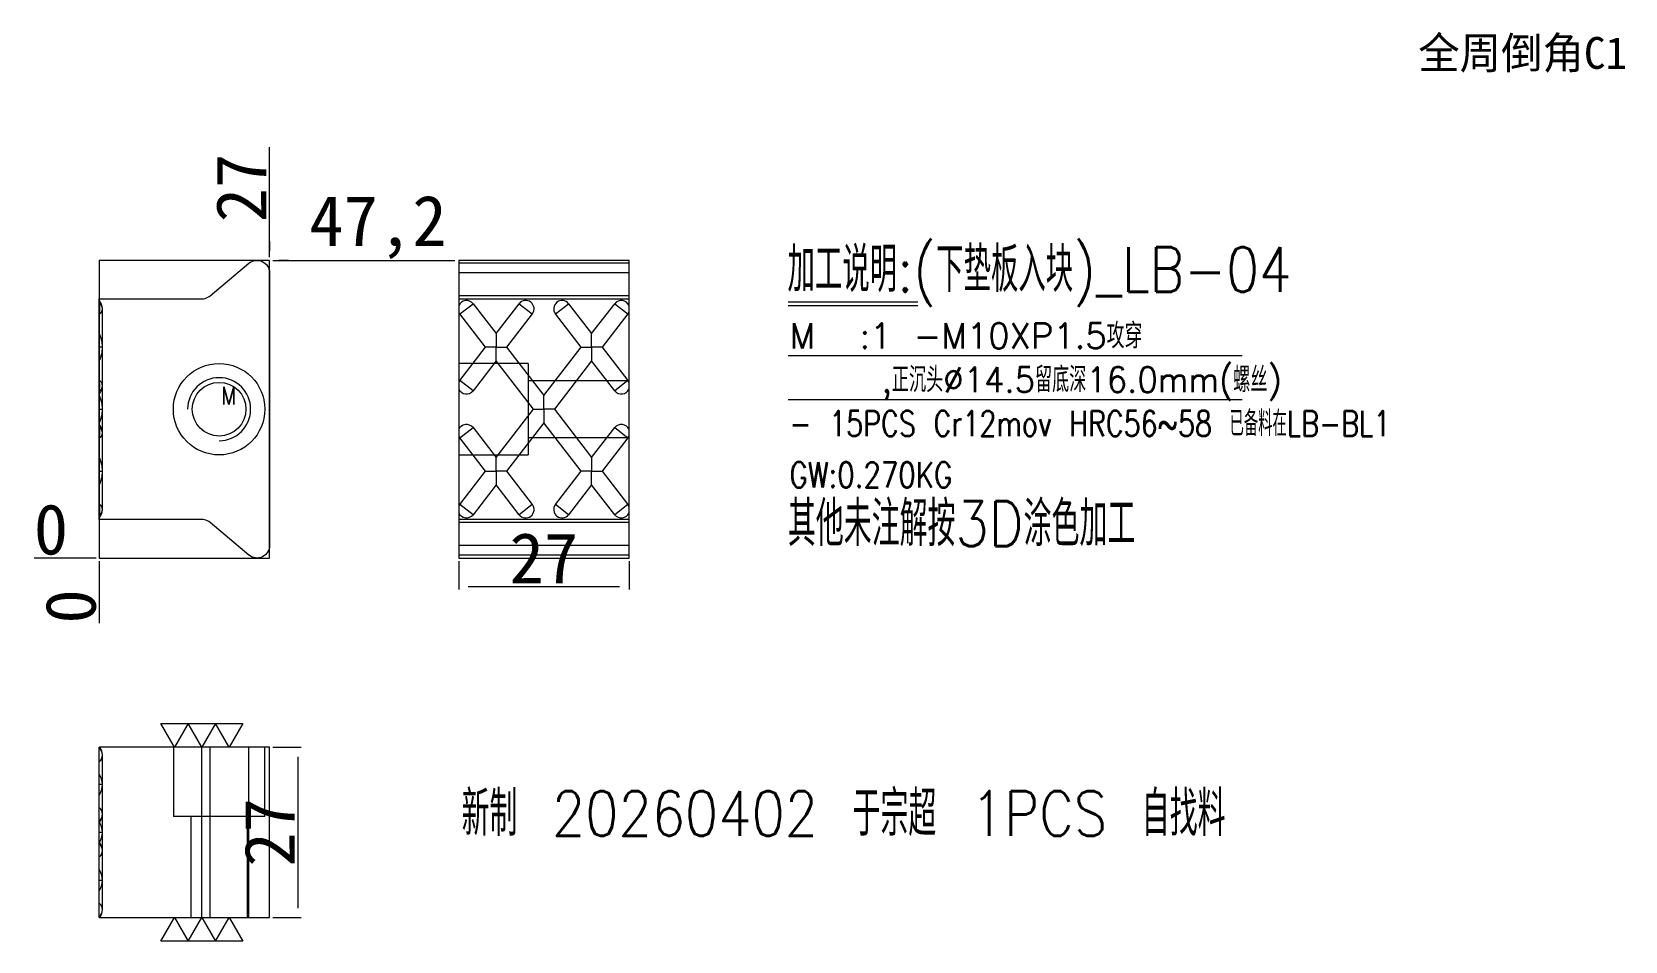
# Model space of a CAD drawing. Header units: millimetres. Extents: x 12321 to 12574, y 37476 to 37620.
import ezdxf
from ezdxf.enums import TextEntityAlignment as Align

# ---------------------------------------------------------------- set-up
doc = ezdxf.new("R2010")
doc.units = ezdxf.units.MM
doc.linetypes.add('DASHED', pattern=[0])
doc.layers.add('dim', color=4, linetype='Continuous')
doc.layers.add('LB', color=7, linetype='Continuous')
doc.styles.add('_PUG_ERP', font='txt')
doc.styles.add('chinesef_fs', font='txt.shx', dxfattribs={"bigfont": 'gbcbig.shx'})
doc.dimstyles.new('_PUG_ERP', dxfattribs={"dimtxt": 8, "dimasz": 1.5, "dimexe": 0.5, "dimexo": 0.5, "dimgap": 0.5, "dimtad": 1, "dimtxsty": '_PUG_ERP', "dimblk": 'CLOSEDBLANK', "dimcen": 0, "dimclrd": 4, "dimclre": 4, "dimclrt": 3, "dimazin": 3, "dimtfac": 1, "dimtmove": 0, "dimatfit": 3, "dimldrblk": 'CLOSEDBLANK', "dimlwd": 9, "dimlwe": 9})

# ---------------------------------------------------------------- blocks, each defined once
blk = doc.blocks.new('*D733')
at = {"layer": 'Defpoints', "color": 0}
for p in [(12359.14, 37583.46), (12363.64, 37583.46), (12332.14, 37536.26)]:
    blk.add_point(p, dxfattribs=at)
at = {"layer": 'dim', "color": 4, "lineweight": 9}
for p, q in [((12359.64, 37583.46), (12362.14, 37583.46)), ((12362.14, 37583.46), (12360.64, 37583.46)), ((12360.64, 37583.46), (12388.53, 37583.46))]:
    blk.add_line(p, q, dxfattribs=at)
at = {"layer": 'dim', "color": 3, "lineweight": 13, "insert": (12376.34, 37588.72), "char_height": 8, "attachment_point": 5, "style": '_PUG_ERP'}
blk.add_mtext('47,2', dxfattribs=at)
blk = doc.blocks.new('_ClosedBlank')
blk = doc.blocks.new('*D734')
at = {"layer": 'Defpoints', "color": 0}
for p in [(12327.64, 37536.26), (12332.14, 37536.26), (12332.14, 37536.26)]:
    blk.add_point(p, dxfattribs=at)
at = {"layer": 'dim', "color": 4, "lineweight": 9}
blk.add_line((12331.64, 37536.26), (12321.81, 37536.26), dxfattribs=at)
at = {"layer": 'dim', "color": 3, "lineweight": 13, "insert": (12324.48, 37540.76), "char_height": 8, "attachment_point": 5, "style": '_PUG_ERP'}
blk.add_mtext('0', dxfattribs=at)
blk = doc.blocks.new('*D735')
at = {"layer": 'Defpoints', "color": 0}
for p in [(12332.14, 37536.26), (12332.14, 37536.26), (12332.14, 37531.76)]:
    blk.add_point(p, dxfattribs=at)
at = {"layer": 'dim', "color": 4, "lineweight": 9}
blk.add_line((12332.14, 37535.76), (12332.14, 37525.93), dxfattribs=at)
at = {"layer": 'dim', "color": 3, "lineweight": 13, "insert": (12327.64, 37528.59), "char_height": 8, "attachment_point": 5, "rotation": 90, "style": '_PUG_ERP'}
blk.add_mtext('0', dxfattribs=at)
blk = doc.blocks.new('*D736')
at = {"layer": 'Defpoints', "color": 0}
for p in [(12359.14, 37587.96), (12359.14, 37583.46), (12332.14, 37536.26)]:
    blk.add_point(p, dxfattribs=at)
at = {"layer": 'dim', "color": 4, "lineweight": 9}
for p, q in [((12359.14, 37584.96), (12359.14, 37601.41)), ((12359.14, 37583.96), (12359.14, 37586.46)), ((12359.14, 37586.46), (12359.14, 37584.96))]:
    blk.add_line(p, q, dxfattribs=at)
at = {"layer": 'dim', "color": 3, "lineweight": 13, "insert": (12354.64, 37594.94), "char_height": 8, "attachment_point": 5, "rotation": 90, "style": '_PUG_ERP'}
blk.add_mtext('27', dxfattribs=at)
blk = doc.blocks.new('*D737')
at = {"layer": 'Defpoints', "color": 0}
for p in [(12359.14, 37506.26), (12359.14, 37479.26), (12363.64, 37479.26)]:
    blk.add_point(p, dxfattribs=at)
at = {"layer": 'dim', "color": 4, "lineweight": 9}
for p, q in [((12359.64, 37506.26), (12364.14, 37506.26)), ((12363.64, 37504.76), (12363.64, 37480.76)), ((12359.64, 37479.26), (12364.14, 37479.26))]:
    blk.add_line(p, q, dxfattribs=at)
at = {"layer": 'dim', "color": 3, "lineweight": 13, "insert": (12359.14, 37492.76), "char_height": 8, "attachment_point": 5, "rotation": 90, "style": '_PUG_ERP'}
blk.add_mtext('27', dxfattribs=at)
blk = doc.blocks.new('*D738')
at = {"layer": 'Defpoints', "color": 0}
for p in [(12389.15, 37536.26), (12416.15, 37536.26), (12416.15, 37531.76)]:
    blk.add_point(p, dxfattribs=at)
at = {"layer": 'dim', "color": 4, "lineweight": 9}
for p, q in [((12389.15, 37535.76), (12389.15, 37531.26)), ((12416.15, 37535.76), (12416.15, 37531.26)), ((12390.65, 37531.76), (12414.65, 37531.76))]:
    blk.add_line(p, q, dxfattribs=at)
at = {"layer": 'dim', "color": 3, "lineweight": 13, "insert": (12402.65, 37536.26), "char_height": 8, "attachment_point": 5, "style": '_PUG_ERP'}
blk.add_mtext('27', dxfattribs=at)

msp = doc.modelspace()

# ---------------------------------------------------------------- linework, layer by layer
at = {"layer": 'dim', "color": 8, "linetype": 'Continuous', "lineweight": 18}
for p, q in [((12441.378, 37576.913), (12461.954, 37576.913)), ((12441.378, 37576.317), (12461.954, 37576.317)), ((12441.378, 37568.37), (12513.402, 37568.37)), ((12441.378, 37561.416), (12513.402, 37561.416))]:
    msp.add_line(p, q, dxfattribs=at)
at = {"layer": 'dim', "color": 252, "linetype": 'DASHED', "lineweight": 13, "ltscale": 0.5}
msp.add_lwpolyline([(12332.145, 37536.26), (12359.145, 37536.26), (12359.145, 37583.462), (12332.145, 37583.462)], close=True, dxfattribs=at)
at = {"layer": 'dim', "color": 1, "lineweight": 13}
msp.add_lwpolyline([(12359.145, 37581.462), (12359.145, 37538.261, -0.6301503), (12355.888, 37536.703), (12355.858, 37536.728), (12349.702, 37541.893, 0.1256527), (12348.81, 37542.322, 0.0495524), (12348.417, 37542.361), (12332.145, 37542.361), (12332.145, 37577.361), (12348.417, 37577.361, 0.1256527), (12349.376, 37577.606, 0.0495524), (12349.702, 37577.829), (12355.858, 37582.994, -0.6301504), (12359.144, 37581.501)], format="xyb", close=True, dxfattribs=at)
at = {"layer": 'dim', "lineweight": 13}
for points in [[(12354.912, 37510.01), (12352.747, 37506.26), (12350.582, 37510.01), (12348.417, 37506.26), (12346.252, 37510.01), (12344.087, 37506.26), (12341.921, 37510.01), (12354.912, 37510.01)], [(12341.921, 37475.51), (12344.087, 37479.26), (12346.252, 37475.51), (12348.417, 37479.26), (12350.582, 37475.51), (12352.747, 37479.26), (12354.912, 37475.51), (12341.921, 37475.51)]]:
    msp.add_lwpolyline(points, close=True, dxfattribs=at)
at = {"layer": 'LB', "color": 11, "linetype": 'Continuous', "lineweight": 18}
for p, q in [((12416.145, 37583.462), (12389.145, 37583.462)), ((12389.145, 37581.462), (12389.145, 37538.261)), ((12416.145, 37538.261), (12416.145, 37581.462)), ((12332.145, 37576.285), (12332.145, 37577.361)), ((12332.145, 37576.285), (12332.145, 37575.27)), ((12332.145, 37564.099), (12332.145, 37575.27)), ((12332.145, 37564.099), (12332.145, 37563.083)), ((12332.145, 37556.639), (12332.145, 37563.083)), ((12332.145, 37556.639), (12332.145, 37555.624)), ((12332.145, 37544.452), (12332.145, 37555.624)), ((12332.145, 37544.452), (12332.145, 37543.437)), ((12332.145, 37542.361), (12332.145, 37543.437)), ((12389.145, 37536.26), (12416.145, 37536.26)), ((12348.417, 37506.26), (12332.145, 37506.26)), ((12332.145, 37479.26), (12332.145, 37506.26)), ((12355.858, 37506.26), (12349.702, 37506.26)), ((12359.145, 37479.26), (12359.145, 37506.26)), ((12332.145, 37479.26), (12348.417, 37479.26)), ((12349.702, 37479.26), (12355.858, 37479.26))]:
    msp.add_line(p, q, dxfattribs=at)
at = {"layer": 'LB', "color": 155, "linetype": 'DASHED', "lineweight": 13, "ltscale": 0.162618}
for p, q in [((12416.145, 37582.994), (12389.145, 37582.994)), ((12416.145, 37577.829), (12389.145, 37577.829)), ((12389.319, 37574.97), (12391.414, 37576.586)), ((12398.72, 37576.586), (12400.815, 37574.97)), ((12404.475, 37574.97), (12406.57, 37576.586)), ((12413.876, 37576.586), (12415.971, 37574.97)), ((12391.414, 37562.783), (12389.319, 37564.399)), ((12415.971, 37564.399), (12413.876, 37562.783)), ((12389.319, 37555.323), (12391.414, 37556.939)), ((12413.876, 37556.939), (12415.971, 37555.323)), ((12391.414, 37543.137), (12389.319, 37544.753)), ((12400.815, 37544.753), (12398.72, 37543.137)), ((12406.57, 37543.137), (12404.475, 37544.753)), ((12415.971, 37544.753), (12413.876, 37543.137)), ((12416.145, 37541.893), (12389.145, 37541.893)), ((12416.145, 37536.728), (12389.145, 37536.728))]:
    msp.add_line(p, q, dxfattribs=at)
at = {"layer": 'LB', "color": 155, "linetype": 'Continuous', "lineweight": 18}
for p, q in [((12416.145, 37581.462), (12389.145, 37581.462)), ((12416.145, 37538.261), (12389.145, 37538.261)), ((12348.417, 37479.26), (12348.417, 37506.26)), ((12349.702, 37479.26), (12349.702, 37506.26)), ((12355.858, 37479.26), (12355.858, 37506.26))]:
    msp.add_line(p, q, dxfattribs=at)
at = {"layer": 'LB', "color": 11, "linetype": 'DASHED', "lineweight": 13, "ltscale": 0.162618}
for p, q in [((12389.145, 37577.361), (12416.145, 37577.361)), ((12391.414, 37576.586), (12395.067, 37571.85)), ((12395.067, 37571.85), (12398.72, 37576.586)), ((12406.57, 37576.586), (12410.223, 37571.85)), ((12410.223, 37571.85), (12413.876, 37576.586)), ((12332.645, 37569.684), (12332.645, 37575.778)), ((12393.397, 37569.684), (12389.319, 37574.97)), ((12400.815, 37574.97), (12396.738, 37569.684)), ((12408.552, 37569.684), (12404.475, 37574.97)), ((12415.971, 37574.97), (12411.894, 37569.684)), ((12395.067, 37571.85), (12395.067, 37569.684)), ((12410.223, 37569.684), (12410.223, 37571.85)), ((12332.645, 37569.684), (12332.145, 37569.684)), ((12332.645, 37563.591), (12332.645, 37569.684)), ((12389.319, 37564.399), (12393.397, 37569.684)), ((12395.067, 37569.684), (12393.397, 37569.684)), ((12395.067, 37569.684), (12396.738, 37569.684)), ((12395.067, 37567.519), (12395.067, 37569.684)), ((12396.738, 37569.684), (12402.645, 37562.027)), ((12402.645, 37562.027), (12408.552, 37569.684)), ((12408.552, 37569.684), (12410.223, 37569.684)), ((12411.894, 37569.684), (12410.223, 37569.684)), ((12410.223, 37569.684), (12410.223, 37567.519)), ((12411.894, 37569.684), (12415.971, 37564.399)), ((12400.145, 37567.111), (12389.145, 37567.111)), ((12395.067, 37567.519), (12391.414, 37562.783)), ((12400.974, 37559.861), (12395.067, 37567.519)), ((12400.145, 37567.111), (12400.145, 37552.611)), ((12410.223, 37567.519), (12404.316, 37559.861)), ((12413.876, 37562.783), (12410.223, 37567.519)), ((12416.145, 37564.365), (12400.145, 37564.365)), ((12332.645, 37559.861), (12332.645, 37563.591)), ((12402.645, 37559.861), (12402.645, 37562.027)), ((12332.145, 37559.861), (12332.645, 37559.861)), ((12332.645, 37556.131), (12332.645, 37559.861)), ((12395.067, 37552.204), (12400.974, 37559.861)), ((12400.974, 37559.861), (12402.645, 37559.861)), ((12402.645, 37559.861), (12402.645, 37557.695)), ((12404.316, 37559.861), (12402.645, 37559.861)), ((12404.316, 37559.861), (12410.223, 37552.204)), ((12391.414, 37556.939), (12395.067, 37552.204)), ((12402.645, 37557.695), (12396.738, 37550.038)), ((12408.552, 37550.038), (12402.645, 37557.695)), ((12410.223, 37552.204), (12413.876, 37556.939)), ((12332.645, 37550.038), (12332.645, 37556.131)), ((12393.397, 37550.038), (12389.319, 37555.323)), ((12400.145, 37555.358), (12416.145, 37555.358)), ((12415.971, 37555.323), (12411.894, 37550.038)), ((12389.145, 37552.611), (12400.145, 37552.611)), ((12395.067, 37550.038), (12395.067, 37552.204)), ((12410.223, 37552.204), (12410.223, 37550.038)), ((12332.145, 37550.038), (12332.645, 37550.038)), ((12332.645, 37543.945), (12332.645, 37550.038)), ((12389.319, 37544.753), (12393.397, 37550.038)), ((12393.397, 37550.038), (12395.067, 37550.038)), ((12396.738, 37550.038), (12395.067, 37550.038)), ((12395.067, 37550.038), (12395.067, 37547.872)), ((12396.738, 37550.038), (12400.815, 37544.753)), ((12404.475, 37544.753), (12408.552, 37550.038)), ((12410.223, 37550.038), (12408.552, 37550.038)), ((12410.223, 37550.038), (12411.894, 37550.038)), ((12410.223, 37547.872), (12410.223, 37550.038)), ((12411.894, 37550.038), (12415.971, 37544.753)), ((12395.067, 37547.872), (12391.414, 37543.137)), ((12398.72, 37543.137), (12395.067, 37547.872)), ((12410.223, 37547.872), (12406.57, 37543.137)), ((12413.876, 37543.137), (12410.223, 37547.872)), ((12416.145, 37542.361), (12389.145, 37542.361)), ((12343.895, 37506.26), (12343.895, 37495.26)), ((12358.395, 37495.26), (12358.395, 37506.26)), ((12332.645, 37500.338), (12332.645, 37505.039)), ((12332.645, 37500.338), (12332.145, 37500.338)), ((12332.645, 37495.637), (12332.645, 37500.338)), ((12332.645, 37492.76), (12332.645, 37495.637)), ((12358.395, 37495.26), (12343.895, 37495.26)), ((12346.641, 37495.26), (12346.641, 37479.26)), ((12355.648, 37479.26), (12355.648, 37495.26)), ((12332.645, 37492.76), (12332.145, 37492.76)), ((12332.645, 37489.883), (12332.645, 37492.76)), ((12332.645, 37485.182), (12332.645, 37489.883)), ((12332.145, 37485.182), (12332.645, 37485.182)), ((12332.645, 37480.482), (12332.645, 37485.182))]:
    msp.add_line(p, q, dxfattribs=at)
at = {"layer": 'LB', "color": 42, "linetype": 'Continuous', "lineweight": 18}
for radius in [7.25, 4.25]:
    msp.add_circle((12351.145, 37559.861), radius, dxfattribs=at)
at = {"layer": 'LB', "color": 11, "linetype": 'DASHED', "lineweight": 13, "ltscale": 0.162618}
for centre, radius, start, end in [((12330.645, 37575.778), 2, 0, 41.40962), ((12390.367, 37575.778), 1.323, 37.64762, 157.4355), ((12399.768, 37575.778), 1.323, 322.35238, 142.35238), ((12405.522, 37575.778), 1.323, 37.64762, 217.64762), ((12414.924, 37575.778), 1.323, 22.5645, 142.35238), ((12390.367, 37575.778), 1.323, 202.5645, 217.64762), ((12414.924, 37575.778), 1.323, 322.35238, 337.4355), ((12390.367, 37563.591), 1.323, 142.35238, 157.43548), ((12414.924, 37563.591), 1.323, 22.56452, 37.64762), ((12330.645, 37563.591), 2, 318.59038, 0), ((12390.367, 37563.591), 1.323, 202.56452, 322.35238), ((12414.924, 37563.591), 1.323, 217.64762, 337.43548), ((12330.645, 37556.131), 2, 0, 41.40962), ((12390.367, 37556.131), 1.323, 37.64762, 157.43547), ((12414.924, 37556.131), 1.323, 22.56453, 142.35238), ((12390.367, 37556.131), 1.323, 202.56453, 217.64762), ((12414.924, 37556.131), 1.323, 322.35238, 337.43547), ((12330.645, 37543.945), 2, 318.59038, 0), ((12390.367, 37543.945), 1.323, 142.35238, 157.43548), ((12399.768, 37543.945), 1.323, 217.64762, 37.64762), ((12405.522, 37543.945), 1.323, 142.35238, 322.35238), ((12414.924, 37543.945), 1.323, 22.56452, 37.64762), ((12390.367, 37543.945), 1.323, 202.56452, 322.35238), ((12414.924, 37543.945), 1.323, 217.64762, 337.43548), ((12330.645, 37505.039), 2, 0, 37.64762), ((12330.645, 37495.637), 2, 318.59038, 0), ((12330.645, 37489.883), 2, 0, 41.40962), ((12330.645, 37480.482), 2, 322.35238, 0)]:
    msp.add_arc(centre, radius, start, end, dxfattribs=at)
at = {"layer": 'LB', "color": 11, "linetype": 'Continuous', "lineweight": 18}
for centre, start, end in [((12330.645, 37575.778), 341.30356, 18.69644), ((12330.645, 37563.591), 341.30355, 18.69645), ((12330.645, 37556.131), 341.30354, 18.69646), ((12330.645, 37543.945), 341.30355, 18.69645)]:
    msp.add_arc(centre, 1.584, start, end, dxfattribs=at)
at = {"layer": 'LB', "color": 42, "linetype": 'Continuous', "lineweight": 18}
msp.add_arc((12351.145, 37559.861), 5, 270, 180, dxfattribs=at)
at = {"layer": 'LB', "color": 155, "linetype": 'DASHED', "lineweight": 13, "ltscale": 0.162618}
for centre, major_axis, ratio, start_param, end_param in [((12330.645, 37575.778), (-2, 0), 0.610803, 2.4188584, 3.8643269), ((12330.645, 37563.591), (2, 0), 0.610803, 5.5604511, 7.0059196), ((12330.645, 37556.131), (-2, 0), 0.610803, 2.4188584, 3.8643269), ((12330.645, 37543.945), (2, 0), 0.610803, 5.5604511, 7.0059196), ((12330.645, 37505.039), (-2, 0), 0.791782, 2.4188584, 3.8643269), ((12330.645, 37495.637), (2, 0), 0.791782, 5.5604511, 7.0059196), ((12330.645, 37489.883), (-2, 0), 0.791782, 2.4188584, 3.8643269), ((12330.645, 37480.482), (2, 0), 0.791782, 5.5604511, 7.0059196)]:
    msp.add_ellipse(centre, major_axis=major_axis, ratio=ratio, start_param=start_param, end_param=end_param, dxfattribs=at)
at = {"layer": 'LB', "color": 11, "linetype": 'DASHED', "lineweight": 13, "ltscale": 0.162618}
for centre, major_axis, ratio, start_param, end_param in [((12330.645, 37569.684), (0, 3.274), 0.610803, 4.712389, 5.4351232), ((12330.645, 37569.684), (0, 3.274), 0.610803, 3.9896547, 4.712389), ((12330.645, 37559.861), (0, 3.274), 0.610803, 4.712389, 5.4351232), ((12330.645, 37559.861), (0, 3.274), 0.610803, 3.9896547, 4.712389), ((12330.645, 37550.038), (0, 3.274), 0.610803, 4.712389, 5.4351232), ((12330.645, 37550.038), (0, 3.274), 0.610803, 3.9896547, 4.712389), ((12330.645, 37500.338), (0, -2.526), 0.791782, 1.5707963, 2.2935306), ((12330.645, 37500.338), (0, -2.526), 0.791782, 0.8480621, 1.5707963), ((12330.645, 37492.76), (0, -2.526), 0.791782, 1.5707963, 2.2935306), ((12330.645, 37492.76), (0, -2.526), 0.791782, 0.8480621, 1.5707963), ((12330.645, 37485.182), (0, 2.526), 0.791782, 4.712389, 5.4351232), ((12330.645, 37485.182), (0, 2.526), 0.791782, 3.9896547, 4.712389)]:
    msp.add_ellipse(centre, major_axis=major_axis, ratio=ratio, start_param=start_param, end_param=end_param, dxfattribs=at)
at = {"layer": 'LB', "color": 11, "linetype": 'Continuous', "lineweight": 18}
for points, knots in [([(12389.145, 37583.462), (12389.145, 37583.462), (12389.145, 37583.462), (12389.145, 37583.461), (12389.145, 37583.454), (12389.145, 37583.425), (12389.145, 37583.404), (12389.145, 37583.349), (12389.145, 37583.315), (12389.145, 37583.235), (12389.145, 37583.189), (12389.145, 37583.086), (12389.145, 37583.028), (12389.145, 37582.904), (12389.145, 37582.836), (12389.145, 37582.693), (12389.145, 37582.616), (12389.145, 37582.457), (12389.145, 37582.374), (12389.145, 37582.201), (12389.145, 37582.112), (12389.145, 37581.931), (12389.145, 37581.838), (12389.145, 37581.651), (12389.145, 37581.556), (12389.145, 37581.462)], [0, 0, 0, 0, 0.0073305, 0.0073305, 0.0975731, 0.0975731, 0.1878158, 0.1878158, 0.2780585, 0.2780585, 0.3683012, 0.3683012, 0.4585439, 0.4585439, 0.5487866, 0.5487866, 0.6390293, 0.6390293, 0.7292719, 0.7292719, 0.8195146, 0.8195146, 0.9097573, 0.9097573, 1, 1, 1, 1]), ([(12416.145, 37581.462), (12416.145, 37581.556), (12416.145, 37581.651), (12416.145, 37581.838), (12416.145, 37581.931), (12416.145, 37582.112), (12416.145, 37582.201), (12416.145, 37582.374), (12416.145, 37582.457), (12416.145, 37582.616), (12416.145, 37582.693), (12416.145, 37582.836), (12416.145, 37582.904), (12416.145, 37583.028), (12416.145, 37583.086), (12416.145, 37583.189), (12416.145, 37583.235), (12416.145, 37583.315), (12416.145, 37583.349), (12416.145, 37583.404), (12416.145, 37583.425), (12416.145, 37583.454), (12416.145, 37583.461), (12416.145, 37583.462), (12416.145, 37583.462), (12416.145, 37583.462)], [0, 0, 0, 0, 0.0902427, 0.0902427, 0.1804854, 0.1804854, 0.2707281, 0.2707281, 0.3609707, 0.3609707, 0.4512134, 0.4512134, 0.5414561, 0.5414561, 0.6316988, 0.6316988, 0.7219415, 0.7219415, 0.8121842, 0.8121842, 0.9024268, 0.9024268, 0.9926695, 0.9926695, 1, 1, 1, 1]), ([(12389.145, 37538.261), (12389.145, 37538.166), (12389.145, 37538.072), (12389.145, 37537.884), (12389.145, 37537.792), (12389.145, 37537.61), (12389.145, 37537.521), (12389.145, 37537.349), (12389.145, 37537.266), (12389.145, 37537.106), (12389.145, 37537.03), (12389.145, 37536.886), (12389.145, 37536.819), (12389.145, 37536.694), (12389.145, 37536.637), (12389.145, 37536.534), (12389.145, 37536.488), (12389.145, 37536.408), (12389.145, 37536.374), (12389.145, 37536.319), (12389.145, 37536.298), (12389.145, 37536.269), (12389.145, 37536.261), (12389.145, 37536.26), (12389.145, 37536.26), (12389.145, 37536.26)], [0, 0, 0, 0, 0.0902465, 0.0902465, 0.1804931, 0.1804931, 0.2707396, 0.2707396, 0.3609862, 0.3609862, 0.4512327, 0.4512327, 0.5414792, 0.5414792, 0.6317258, 0.6317258, 0.7219723, 0.7219723, 0.8122189, 0.8122189, 0.9024654, 0.9024654, 0.992712, 0.992712, 1, 1, 1, 1]), ([(12416.145, 37536.26), (12416.145, 37536.26), (12416.145, 37536.26), (12416.145, 37536.261), (12416.145, 37536.269), (12416.145, 37536.298), (12416.145, 37536.319), (12416.145, 37536.374), (12416.145, 37536.408), (12416.145, 37536.488), (12416.145, 37536.534), (12416.145, 37536.637), (12416.145, 37536.694), (12416.145, 37536.819), (12416.145, 37536.886), (12416.145, 37537.03), (12416.145, 37537.106), (12416.145, 37537.266), (12416.145, 37537.349), (12416.145, 37537.521), (12416.145, 37537.61), (12416.145, 37537.792), (12416.145, 37537.884), (12416.145, 37538.072), (12416.145, 37538.166), (12416.145, 37538.261)], [0, 0, 0, 0, 0.007288, 0.007288, 0.0975346, 0.0975346, 0.1877811, 0.1877811, 0.2780277, 0.2780277, 0.3682742, 0.3682742, 0.4585207, 0.4585207, 0.5487673, 0.5487673, 0.6390138, 0.6390138, 0.7292604, 0.7292604, 0.8195069, 0.8195069, 0.9097535, 0.9097535, 1, 1, 1, 1]), ([(12349.702, 37506.26), (12349.613, 37506.26), (12349.517, 37506.26), (12349.316, 37506.26), (12349.21, 37506.26), (12348.991, 37506.26), (12348.879, 37506.26), (12348.649, 37506.26), (12348.533, 37506.26), (12348.417, 37506.26)], [0, 0, 0, 0, 0.25, 0.25, 0.5, 0.5, 0.75, 0.75, 1, 1, 1, 1]), ([(12359.145, 37506.26), (12359.145, 37506.26), (12359.138, 37506.26), (12359.111, 37506.26), (12359.091, 37506.26), (12359.038, 37506.26), (12359.005, 37506.26), (12358.927, 37506.26), (12358.882, 37506.26), (12358.78, 37506.26), (12358.724, 37506.26), (12358.601, 37506.26), (12358.534, 37506.26), (12358.392, 37506.26), (12358.316, 37506.26), (12358.158, 37506.26), (12358.075, 37506.26), (12357.904, 37506.26), (12357.815, 37506.26), (12357.634, 37506.26), (12357.542, 37506.26), (12357.355, 37506.26), (12357.26, 37506.26), (12357.071, 37506.26), (12356.976, 37506.26), (12356.789, 37506.26), (12356.696, 37506.26), (12356.514, 37506.26), (12356.425, 37506.26), (12356.252, 37506.26), (12356.168, 37506.26), (12356.007, 37506.26), (12355.93, 37506.26), (12355.858, 37506.26)], [0, 0, 0, 0, 0.0625, 0.0625, 0.125, 0.125, 0.1875, 0.1875, 0.25, 0.25, 0.3125, 0.3125, 0.375, 0.375, 0.4375, 0.4375, 0.5, 0.5, 0.5625, 0.5625, 0.625, 0.625, 0.6875, 0.6875, 0.75, 0.75, 0.8125, 0.8125, 0.875, 0.875, 0.9375, 0.9375, 1, 1, 1, 1]), ([(12348.417, 37479.26), (12348.533, 37479.26), (12348.649, 37479.26), (12348.879, 37479.26), (12348.991, 37479.26), (12349.21, 37479.26), (12349.316, 37479.26), (12349.517, 37479.26), (12349.613, 37479.26), (12349.702, 37479.26)], [0, 0, 0, 0, 0.25, 0.25, 0.5, 0.5, 0.75, 0.75, 1, 1, 1, 1]), ([(12355.858, 37479.26), (12355.93, 37479.26), (12356.007, 37479.26), (12356.168, 37479.26), (12356.252, 37479.26), (12356.425, 37479.26), (12356.514, 37479.26), (12356.696, 37479.26), (12356.789, 37479.26), (12356.976, 37479.26), (12357.071, 37479.26), (12357.26, 37479.26), (12357.355, 37479.26), (12357.542, 37479.26), (12357.634, 37479.26), (12357.815, 37479.26), (12357.904, 37479.26), (12358.075, 37479.26), (12358.158, 37479.26), (12358.316, 37479.26), (12358.392, 37479.26), (12358.534, 37479.26), (12358.601, 37479.26), (12358.724, 37479.26), (12358.78, 37479.26), (12358.882, 37479.26), (12358.927, 37479.26), (12359.005, 37479.26), (12359.038, 37479.26), (12359.091, 37479.26), (12359.111, 37479.26), (12359.138, 37479.26), (12359.145, 37479.26), (12359.145, 37479.26)], [0, 0, 0, 0, 0.0625, 0.0625, 0.125, 0.125, 0.1875, 0.1875, 0.25, 0.25, 0.3125, 0.3125, 0.375, 0.375, 0.4375, 0.4375, 0.5, 0.5, 0.5625, 0.5625, 0.625, 0.625, 0.6875, 0.6875, 0.75, 0.75, 0.8125, 0.8125, 0.875, 0.875, 0.9375, 0.9375, 1, 1, 1, 1])]:
    msp.add_open_spline(points, degree=3, knots=knots, dxfattribs=at)

# ---------------------------------------------------------------- texts
at = {"layer": 'dim'}
msp.add_text('全周倒角C1', height=5.0505, dxfattribs=at).set_placement((12557.878, 37616.463), align=Align.MIDDLE)
at = {"layer": 'dim', "color": 4, "lineweight": 13, "style": 'chinesef_fs'}
for s, height, width, p in [('加工说明:(下垫板入块)_LB-04', 7.1, 0.8495, (12441.288, 37578.461)), ('M  :1 -M10XP1.5攻穿', 4, 0.9866, (12441.59, 37569.503)), ('    ,正沉头%%c14.5留底深16.0mm(螺丝)', 4, 0.9432, (12441.59, 37562.548)), ('M', 2.8, 0.8408, (12351.463, 37560.602)), ('- 15PCS Cr12mov HRC56~58 已备料在LB-BL1 ', 4, 0.7858, (12441.59, 37555.594)), ('GW:0.270KG ', 4, 0.8055, (12441.59, 37547.449))]:
    msp.add_text(s, height=height, dxfattribs=dict(at, width=width)).set_placement(p)
at = {"layer": 'dim', "color": 21, "lineweight": 13, "style": 'chinesef_fs', "width": 0.8663}
for s, p in [('其他未注解按3D涂色加工', (12441.347, 37538.154)), ('新制 20260402 于宗超 1PCS 自找料', (12389.596, 37492.198))]:
    msp.add_text(s, height=7.1, dxfattribs=at).set_placement(p)

# ---------------------------------------------------------------- dimensions: what is measured, and where the dimension line sits
at = {"layer": 'dim', "lineweight": 13}
for feature_location, offset, dtype, origin, picture, middle in [((12359.145, 37583.462), (0, 4.5), 1, (12332.145, 37536.26), '*D736', (12354.645, 37594.939)), ((12359.145, 37583.462), (4.5, 0), 0, (12332.145, 37536.26), '*D733', (12376.335, 37588.724)), ((12332.144602307, 37536.260132697), (-4.5, 0), 0, (12332.144602307, 37536.260132697), '*D734', (12324.47793564, 37540.760132697)), ((12332.144602307, 37536.260132697), (0, -4.5), 1, (12332.144602307, 37536.260132697), '*D735', (12327.644602307, 37528.59346603))]:
    dim = msp.add_ordinate_dim(feature_location=feature_location, offset=offset, dtype=dtype, origin=origin, dimstyle='_PUG_ERP', dxfattribs=at)
    dim.commit()
    dim.dimension.update_dxf_attribs({"geometry": picture, "text_midpoint": middle})
dim = msp.add_linear_dim(base=(12416.145, 37531.76), p1=(12389.145, 37536.26), p2=(12416.145, 37536.26), dimstyle='_PUG_ERP', dxfattribs=at)
dim.commit()
dim.dimension.update_dxf_attribs({"geometry": '*D738', "text_midpoint": (12402.645, 37536.26)})
dim = msp.add_linear_dim(base=(12363.645, 37479.26), p1=(12359.145, 37506.26), p2=(12359.145, 37479.26), angle=90, dimstyle='_PUG_ERP', dxfattribs=at)
dim.commit()
dim.dimension.update_dxf_attribs({"geometry": '*D737', "text_midpoint": (12359.145, 37492.76)})

doc.saveas('drawing.dxf')
